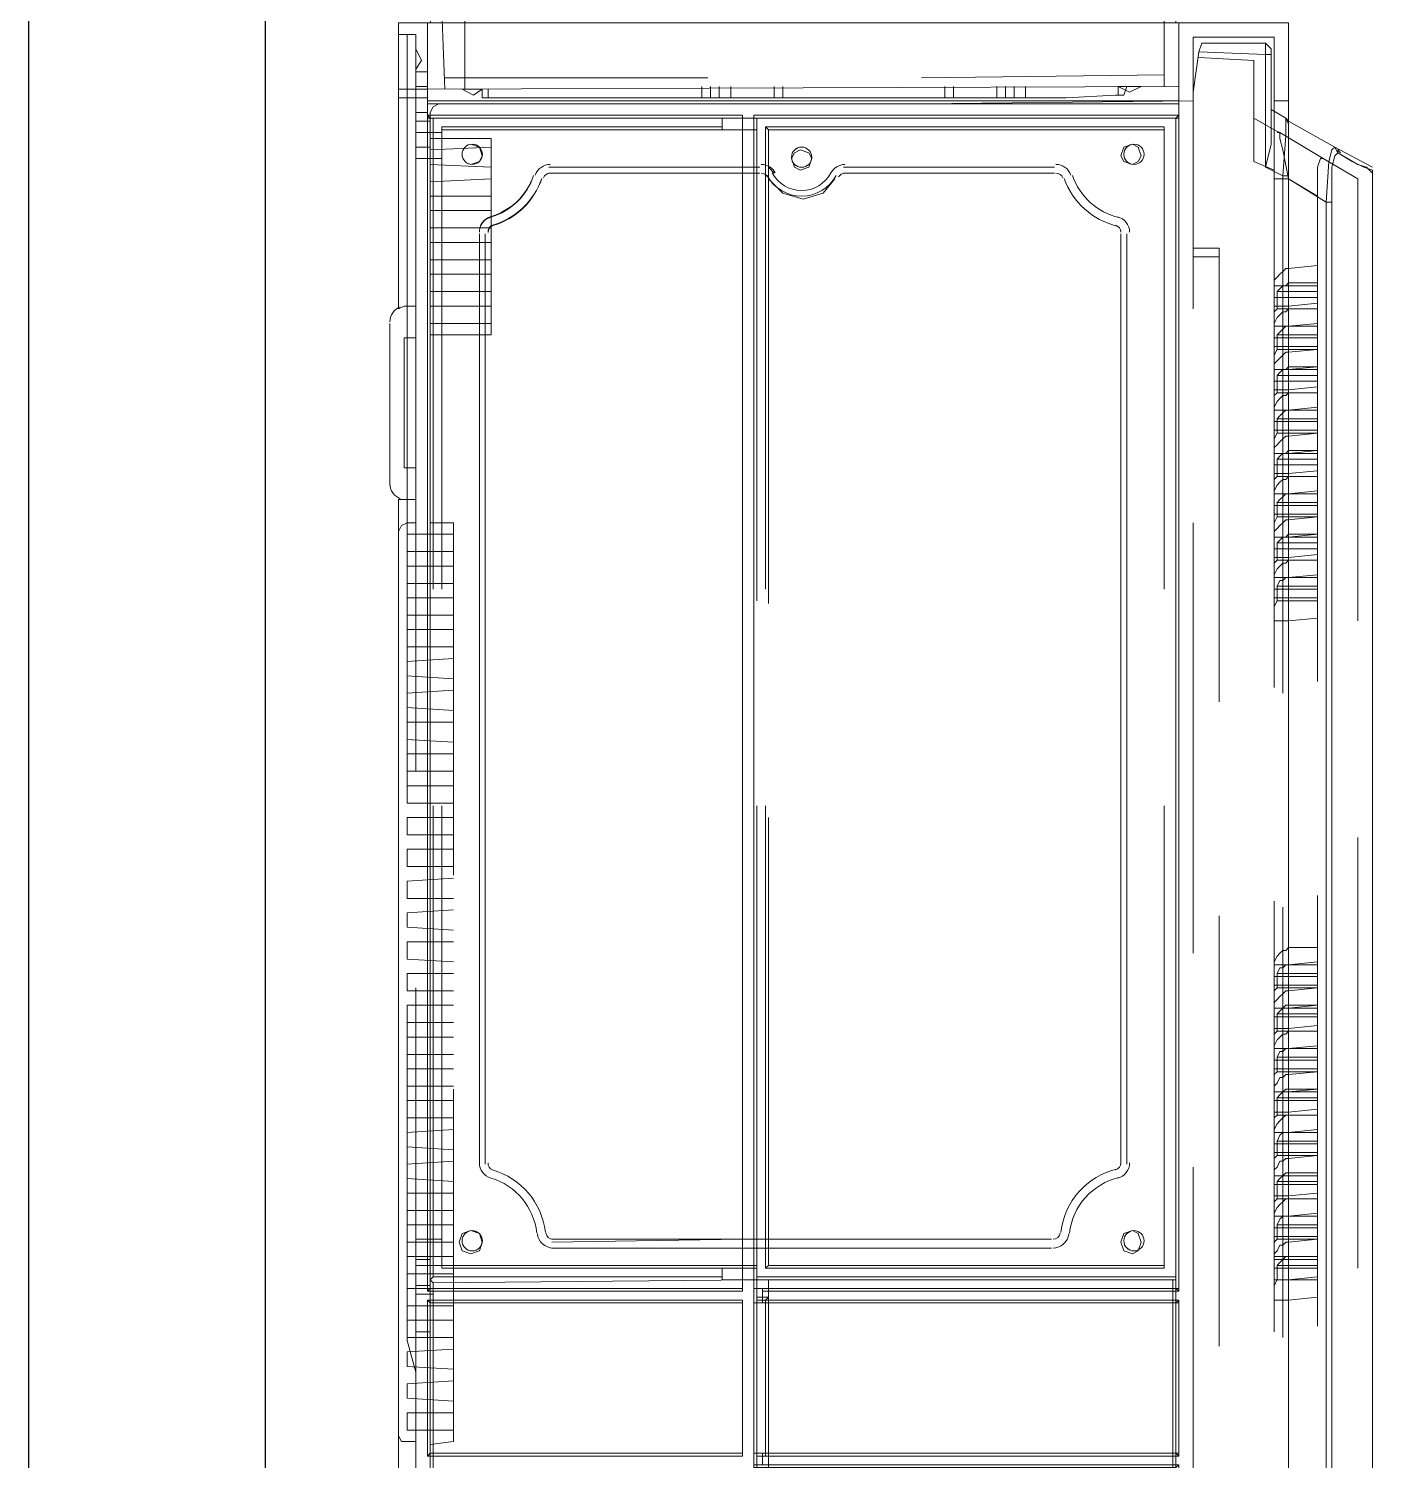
# Model space of a CAD drawing. Header units: millimetres. Extents: x -305 to 1353, y -289 to 1176.
# Drawn here: x -305.28 to -279.17, y 340.92 to 368.74 of the extents above; entities that cross this region are included whole.
import ezdxf

# ---------------------------------------------------------------- set-up
doc = ezdxf.new("R2010")
doc.units = ezdxf.units.MM
doc.header["$MEASUREMENT"] = 0
doc.layers.add('PDF_0', color=7, linetype='Continuous')

msp = doc.modelspace()

# ---------------------------------------------------------------- linework, layer by layer
at = {"layer": 'PDF_0', "lineweight": 25}
for points in [[(-305.279, 479.317), (-305.279, 335.049)], [(-300.674, 338.138), (-300.674, 390.589), (-300.674, 443.433), (-300.674, 479.429)]]:
    msp.add_lwpolyline(points, dxfattribs=at)
at = {"layer": 'PDF_0', "lineweight": 18}
for points in [[(-283.266, 368.856), (-282.929, 368.856), (-297.53, 368.856), (-297.473, 368.856), (-297.417, 369.081), (-297.249, 369.081), (-297.193, 367.564)], [(-296.8, 367.564), (-296.8, 369.081), (-283.322, 369.081), (-282.985, 369.081), (-282.985, 368.856)], [(-298.091, 321.515), (-298.091, 316.068), (-298.091, 316.012), (-297.53, 316.012), (-297.53, 316.068), (-297.53, 317.528), (-282.929, 317.528), (-282.929, 316.068), (-282.929, 316.012), (-280.795, 316.012), (-280.795, 316.068), (-280.795, 368.8), (-280.795, 368.856), (-282.929, 368.856), (-282.929, 368.8), (-282.929, 367.283), (-297.53, 367.283), (-297.53, 368.744), (-297.53, 368.856), (-298.091, 368.856), (-298.091, 368.744), (-298.091, 363.296)], [(-297.53, 367.564), (-282.929, 367.62)], [(-297.193, 367.789), (-296.8, 367.789)], [(-282.929, 367.34), (-297.53, 367.34)], [(-297.53, 367.059), (-297.473, 367.003), (-291.408, 367.003), (-291.408, 367.059)], [(-291.184, 367.059), (-291.184, 367.003), (-282.985, 367.003), (-282.929, 367.059)], [(-297.473, 367.003), (-297.473, 344.259), (-297.53, 344.203)], [(-297.473, 366.441), (-297.473, 366.947), (-297.473, 366.441)], [(-291.408, 344.259), (-291.408, 345.045), (-291.408, 345.214), (-291.408, 365.936), (-291.408, 366.048), (-291.408, 367.003)], [(-291.184, 367.003), (-291.184, 366.048), (-291.184, 365.936), (-291.184, 345.214), (-291.184, 345.045), (-291.184, 344.259), (-291.184, 343.978), (-291.184, 341.058), (-291.184, 340.833)], [(-282.985, 344.259), (-282.985, 367.003)], [(-280.795, 365.823), (-280.065, 365.374), (-280.009, 366.16), (-279.952, 366.385), (-279.896, 366.441), (-280.795, 366.947)], [(-279.84, 366.329), (-279.896, 366.273), (-279.952, 366.048), (-279.952, 365.374), (-279.952, 317.36), (-279.896, 316.742), (-279.896, 316.517), (-279.84, 316.461), (-279.166, 316.517), (-279.166, 317.753), (-279.166, 318.708), (-279.166, 318.876), (-279.166, 319.157), (-279.166, 319.269), (-279.166, 319.157), (-279.166, 318.876), (-279.166, 319.101), (-279.166, 319.157)], [(-279.166, 366.048), (-279.896, 366.441), (-279.84, 366.329), (-279.559, 366.16), (-279.335, 366.048), (-279.166, 365.992), (-279.166, 365.936)], [(-279.784, 366.329), (-279.84, 366.385)], [(-291.408, 365.936), (-295.171, 365.936), (-291.408, 365.936)], [(-279.166, 322.077), (-279.166, 365.936), (-279.222, 365.992)], [(-279.952, 365.374), (-280.065, 365.374), (-280.065, 317.36), (-279.952, 317.36)], [(-280.795, 363.352), (-280.233, 363.409), (-280.233, 362.959), (-280.795, 362.959)], [(-280.233, 363.296), (-280.795, 363.296)], [(-298.26, 359.871), (-298.26, 363.016)], [(-297.923, 362.735), (-297.923, 360.208)], [(-280.795, 362.566), (-280.233, 362.566), (-280.233, 362.173), (-280.795, 362.117)], [(-280.233, 362.51), (-280.795, 362.51)], [(-280.795, 361.724), (-280.233, 361.78), (-280.233, 361.331), (-280.795, 361.331)], [(-280.233, 361.668), (-280.795, 361.668)], [(-280.795, 360.938), (-280.233, 360.938), (-280.233, 360.545), (-280.795, 360.488)], [(-280.233, 360.882), (-280.795, 360.882)], [(-280.795, 360.095), (-280.233, 360.152), (-280.233, 359.702), (-280.795, 359.702)], [(-280.233, 360.039), (-280.795, 360.039)], [(-298.091, 359.59), (-298.091, 325.222)], [(-280.795, 359.309), (-280.233, 359.309), (-280.233, 358.916), (-280.795, 358.86)], [(-280.233, 359.253), (-280.795, 359.253)], [(-280.795, 358.467), (-280.233, 358.523), (-280.233, 358.074), (-280.795, 358.074)], [(-280.233, 358.411), (-280.795, 358.411)], [(-280.795, 357.681), (-280.233, 357.681), (-280.233, 357.288), (-280.795, 357.231)], [(-280.233, 357.624), (-280.795, 357.624)], [(-280.795, 350.156), (-280.233, 350.156), (-280.233, 349.762), (-280.795, 349.706)], [(-280.233, 350.099), (-280.795, 350.099)], [(-280.795, 349.313), (-280.233, 349.369), (-280.233, 348.976), (-280.795, 348.92)], [(-280.233, 349.257), (-280.795, 349.257)], [(-280.795, 348.527), (-280.233, 348.527), (-280.233, 348.134), (-280.795, 348.078)], [(-280.233, 348.471), (-280.795, 348.471)], [(-280.795, 347.685), (-280.233, 347.741), (-280.233, 347.348), (-280.795, 347.292)], [(-280.233, 347.628), (-280.795, 347.628)], [(-280.795, 346.898), (-280.233, 346.898), (-280.233, 346.505), (-280.795, 346.505)], [(-280.233, 346.842), (-280.795, 346.842)], [(-280.795, 346.056), (-280.233, 346.112), (-280.233, 345.719), (-280.795, 345.663)], [(-280.233, 346), (-280.795, 346)], [(-295.115, 345.214), (-291.408, 345.214), (-295.115, 345.158)], [(-280.795, 345.27), (-280.233, 345.27), (-280.233, 344.877), (-280.795, 344.877)], [(-280.233, 345.214), (-280.795, 345.214)], [(-297.473, 344.315), (-297.473, 344.821), (-297.473, 344.315)], [(-291.408, 344.203), (-291.408, 344.259), (-297.473, 344.259)], [(-291.015, 344.203), (-291.015, 344.259), (-291.184, 344.259), (-282.985, 344.259), (-282.929, 344.203)], [(-291.015, 344.259), (-291.015, 343.978)], [(-280.233, 344.428), (-280.795, 344.428), (-280.233, 344.484), (-280.233, 344.091), (-280.795, 344.034)], [(-297.53, 344.034), (-297.473, 343.978), (-291.408, 343.978), (-291.408, 344.034)], [(-297.473, 343.978), (-297.473, 341.058)], [(-291.408, 341.058), (-291.408, 343.978)], [(-291.015, 344.034), (-291.015, 343.978), (-291.184, 343.978), (-282.985, 343.978), (-282.929, 344.034)], [(-282.985, 341.058), (-282.985, 343.978)], [(-297.473, 343.417), (-297.473, 343.922), (-297.473, 343.417)], [(-291.408, 341.002), (-291.408, 341.058), (-297.473, 341.058), (-297.53, 341.002)], [(-291.015, 341.002), (-291.015, 341.058), (-291.015, 340.833), (-291.184, 340.833), (-291.184, 340.777), (-282.985, 340.777), (-282.929, 340.833)], [(-291.015, 341.058), (-291.184, 341.058), (-282.985, 341.058), (-282.929, 341.002)]]:
    msp.add_lwpolyline(points, dxfattribs=at)
at = {"layer": 'PDF_0', "lineweight": 0}
for points in [[(-283.21, 369.081), (-283.21, 367.62)], [(-298.091, 368.631), (-297.754, 368.631), (-297.754, 367.901), (-297.53, 367.901)], [(-297.923, 368.631), (-297.923, 362.735)], [(-282.648, 363.296), (-282.648, 368.575), (-281.076, 368.575), (-281.076, 366.722), (-281.076, 365.992), (-281.076, 355.94)], [(-281.132, 368.238), (-281.132, 368.35), (-281.244, 368.463), (-281.244, 368.35), (-281.244, 368.238), (-281.132, 368.238), (-281.132, 368.35), (-281.244, 368.463), (-282.479, 368.463), (-282.536, 368.294), (-281.244, 368.238), (-281.132, 368.238), (-281.132, 366.497), (-281.244, 366.048), (-281.132, 366.497)], [(-281.188, 368.407), (-281.244, 368.463), (-281.244, 368.35), (-281.244, 368.238), (-281.244, 366.048), (-280.907, 365.88), (-280.907, 355.827)], [(-297.754, 368.35), (-297.754, 368.35)], [(-282.536, 368.294), (-282.648, 367.508), (-282.648, 367.34), (-287.927, 367.283)], [(-281.076, 365.992), (-281.469, 366.16), (-281.469, 368.126), (-282.536, 368.182)], [(-297.754, 367.901), (-297.754, 367.396), (-298.091, 367.396)], [(-297.754, 367.957), (-297.754, 367.957)], [(-297.53, 367.62), (-297.754, 367.62)], [(-296.856, 367.564), (-296.631, 367.452), (-296.463, 367.564), (-296.463, 367.396), (-296.294, 367.396), (-295.396, 367.396), (-295.115, 367.396), (-285.4, 367.396), (-285.119, 367.396), (-284.164, 367.452), (-283.996, 367.452), (-283.94, 367.62)], [(-296.8, 367.789), (-292.082, 367.789)], [(-292.195, 367.62), (-292.195, 367.396)], [(-292.026, 367.62), (-292.026, 367.396)], [(-291.858, 367.62), (-291.858, 367.396)], [(-291.633, 367.62), (-291.633, 367.396)], [(-290.791, 367.62), (-290.791, 367.396)], [(-290.622, 367.62), (-290.622, 367.396)], [(-287.927, 367.789), (-283.21, 367.845)], [(-287.477, 367.396), (-287.477, 367.62)], [(-287.309, 367.396), (-287.309, 367.62)], [(-286.467, 367.396), (-286.467, 367.62)], [(-286.298, 367.396), (-286.298, 367.62)], [(-286.13, 367.396), (-286.13, 367.62)], [(-285.905, 367.396), (-285.905, 367.62)], [(-284.108, 367.452), (-284.108, 367.62), (-283.659, 367.62), (-283.883, 367.508), (-284.108, 367.62), (-283.883, 367.508), (-283.659, 367.62)], [(-284.108, 367.62), (-284.108, 367.62)], [(-284.108, 367.62), (-284.108, 367.62)], [(-284.108, 367.62), (-284.108, 367.62)], [(-283.659, 367.62), (-283.659, 367.62)], [(-283.659, 367.62), (-283.659, 367.62)], [(-297.53, 367.564), (-298.091, 367.564)], [(-297.53, 367.396), (-297.754, 367.396), (-297.754, 366.947), (-297.473, 366.947)], [(-296.856, 367.564), (-296.856, 367.564)], [(-296.856, 367.564), (-296.856, 367.564)], [(-296.856, 367.564), (-296.856, 367.564)], [(-296.463, 367.564), (-296.463, 367.564)], [(-296.463, 367.564), (-296.463, 367.564)], [(-296.35, 367.396), (-296.35, 367.564)], [(-280.795, 367.34), (-281.076, 367.34)], [(-297.53, 367.115), (-297.754, 367.115)], [(-297.53, 367.283), (-297.53, 367.283)], [(-297.53, 367.283), (-297.53, 367.059), (-292.307, 367.059)], [(-297.53, 367.059), (-297.53, 367.059)], [(-292.082, 367.283), (-297.305, 367.283), (-297.417, 367.227), (-297.473, 367.115), (-297.473, 357.512)], [(-288.151, 367.059), (-282.929, 367.059), (-282.929, 367.283)], [(-282.929, 367.059), (-282.929, 367.059)], [(-280.795, 366.947), (-280.851, 367.003), (-280.851, 366.89), (-280.851, 366.666), (-280.907, 365.88), (-280.795, 365.88), (-280.907, 365.88), (-280.851, 366.666), (-280.851, 366.89), (-280.851, 367.003), (-280.795, 366.89), (-280.851, 367.003), (-281.132, 367.171)], [(-297.754, 366.947), (-297.754, 366.441)], [(-297.473, 357.849), (-297.473, 367.003), (-297.53, 367.003)], [(-297.417, 357.849), (-297.417, 367.003), (-297.473, 367.003)], [(-297.417, 367.003), (-291.802, 367.003)], [(-297.249, 366.834), (-291.802, 366.834)], [(-297.249, 366.778), (-291.128, 366.778), (-291.128, 366.048), (-291.128, 365.936), (-291.128, 357.624)], [(-291.128, 367.003), (-291.128, 367.003)], [(-282.929, 367.003), (-282.985, 367.003), (-282.985, 357.849), (-282.985, 367.003), (-291.128, 367.003), (-291.128, 357.849)], [(-291.128, 366.778), (-291.128, 366.778)], [(-290.903, 357.568), (-290.903, 365.823), (-290.622, 365.543), (-290.229, 365.43), (-289.836, 365.543), (-289.611, 365.823), (-289.836, 365.543), (-290.229, 365.43), (-290.622, 365.543), (-290.903, 365.823), (-290.903, 366.048), (-290.791, 365.936), (-290.903, 366.048), (-290.903, 366.778), (-283.21, 366.778), (-283.21, 366.834), (-290.959, 366.834), (-290.903, 366.778)], [(-290.959, 366.834), (-290.959, 357.849)], [(-283.21, 366.834), (-283.21, 357.849), (-283.21, 366.778)], [(-282.985, 367.003), (-282.985, 367.003)], [(-281.019, 366.722), (-280.963, 366.722), (-281.076, 366.778), (-281.469, 367.003)], [(-281.076, 366.778), (-280.963, 366.722), (-280.963, 366.61), (-280.907, 366.385), (-280.795, 365.823), (-280.233, 365.486), (-280.233, 366.048), (-280.177, 366.217), (-280.121, 366.217), (-280.963, 366.722), (-280.963, 366.61), (-280.907, 366.385), (-280.795, 365.823)], [(-297.754, 366.217), (-297.249, 366.217), (-297.249, 366.722), (-297.754, 366.722)], [(-297.473, 366.61), (-296.294, 366.61), (-296.294, 366.273), (-296.294, 363.184), (-296.294, 362.791), (-297.473, 362.791)], [(-297.249, 366.217), (-297.249, 366.722)], [(-296.687, 366.104), (-296.519, 366.16), (-296.463, 366.273), (-296.519, 366.441), (-296.687, 366.497)], [(-296.687, 366.497), (-296.687, 366.497)], [(-283.827, 366.104), (-283.715, 366.16), (-283.659, 366.273), (-283.715, 366.441), (-283.827, 366.497)], [(-283.827, 366.497), (-283.827, 366.497)], [(-283.827, 366.497), (-283.827, 366.497)], [(-297.473, 366.441), (-297.754, 366.441), (-297.754, 363.352), (-297.754, 362.735)], [(-296.294, 366.441), (-297.473, 366.385)], [(-290.285, 365.992), (-290.117, 366.048), (-290.061, 366.217), (-290.117, 366.329), (-290.285, 366.385)], [(-290.285, 366.385), (-290.285, 366.385)], [(-290.285, 366.385), (-290.285, 366.385)], [(-280.233, 356.052), (-280.233, 365.486), (-280.233, 366.048), (-280.177, 366.217), (-280.121, 366.217), (-279.447, 365.823), (-279.447, 357.231)], [(-279.222, 365.992), (-279.279, 366.048), (-279.447, 366.104), (-279.84, 366.329), (-279.84, 366.385)], [(-297.473, 366.104), (-296.294, 366.048)], [(-296.687, 366.104), (-296.687, 366.104)], [(-291.128, 366.048), (-291.128, 366.048)], [(-291.128, 365.936), (-291.128, 365.936)], [(-290.285, 365.992), (-290.285, 365.992)], [(-290.285, 365.992), (-290.285, 365.992)], [(-283.827, 366.104), (-283.827, 366.104)], [(-283.827, 366.104), (-283.827, 366.104)], [(-279.166, 365.936), (-279.166, 365.936)], [(-296.294, 365.823), (-297.473, 365.767)], [(-290.903, 365.823), (-290.903, 365.823)], [(-280.795, 364.083), (-280.795, 365.823), (-281.019, 365.823), (-281.076, 365.823), (-281.019, 365.823), (-280.795, 365.823), (-281.019, 365.823), (-281.076, 365.823)], [(-297.473, 365.486), (-296.294, 365.486)], [(-296.294, 365.206), (-297.473, 365.206)], [(-297.473, 364.869), (-296.294, 364.869)], [(-296.294, 364.588), (-297.473, 364.588)], [(-297.473, 364.251), (-296.294, 364.251)], [(-282.648, 364.476), (-282.143, 364.476), (-282.143, 355.659)], [(-282.648, 364.307), (-282.143, 364.307)], [(-296.294, 363.97), (-297.473, 363.97)], [(-280.233, 363.409), (-280.233, 363.521), (-280.233, 363.746), (-280.233, 364.139), (-280.795, 364.083), (-280.851, 364.083), (-280.907, 364.026), (-280.963, 363.97), (-281.019, 363.914), (-281.076, 363.858), (-281.076, 363.746), (-281.076, 363.521), (-281.076, 363.465), (-281.076, 363.352), (-280.795, 363.352)], [(-280.795, 362.566), (-281.076, 362.566), (-281.076, 362.622), (-281.076, 362.735), (-280.233, 362.735), (-280.233, 362.959), (-281.076, 362.959), (-281.076, 363.016), (-281.019, 363.128), (-280.963, 363.184), (-280.907, 363.24), (-280.851, 363.24), (-280.795, 363.296), (-280.795, 363.802), (-280.233, 363.802)], [(-280.233, 363.746), (-281.076, 363.746)], [(-281.019, 363.296), (-281.019, 363.633), (-280.963, 363.689), (-280.907, 363.746), (-280.851, 363.746), (-280.795, 363.802)], [(-297.473, 363.633), (-296.294, 363.633)], [(-280.233, 363.521), (-281.076, 363.521)], [(-280.233, 363.633), (-281.019, 363.633)], [(-297.754, 363.352), (-297.979, 363.352), (-298.091, 363.296)], [(-296.294, 363.352), (-297.473, 363.352)], [(-280.233, 363.296), (-280.795, 363.296), (-281.019, 363.296), (-281.076, 363.24), (-281.076, 363.128), (-281.076, 363.072), (-281.076, 362.959), (-280.795, 362.959), (-280.233, 363.016)], [(-297.473, 363.016), (-296.294, 363.016)], [(-281.076, 362.959), (-281.076, 362.735)], [(-280.233, 362.959), (-280.233, 362.959)], [(-280.233, 362.791), (-281.019, 362.791)], [(-280.233, 362.735), (-280.233, 362.566)], [(-280.795, 362.51), (-281.019, 362.51)], [(-280.233, 362.51), (-280.795, 362.454)], [(-280.795, 362.117), (-281.076, 362.117)], [(-281.019, 361.668), (-280.795, 361.668), (-280.795, 362.173), (-280.851, 362.117), (-280.907, 362.117), (-280.963, 362.061), (-281.019, 362.005), (-280.233, 362.005)], [(-280.795, 362.173), (-280.233, 362.173), (-280.233, 362.117)], [(-281.019, 362.005), (-281.019, 361.668), (-281.076, 361.612), (-281.076, 361.499), (-281.076, 361.443), (-281.076, 361.331)], [(-281.076, 361.892), (-281.076, 361.836), (-281.076, 361.724), (-280.795, 361.724)], [(-280.233, 361.892), (-280.233, 361.78)], [(-280.233, 361.387), (-280.795, 361.331), (-281.076, 361.331), (-281.076, 361.387), (-281.019, 361.499), (-280.963, 361.555), (-280.907, 361.612), (-280.851, 361.612), (-280.795, 361.668), (-280.233, 361.668)], [(-280.795, 360.825), (-280.795, 361.331), (-280.851, 361.331), (-280.907, 361.275), (-280.963, 361.219), (-281.019, 361.162), (-281.019, 360.882), (-281.076, 360.769), (-281.076, 360.713), (-281.076, 360.601), (-281.076, 360.488), (-280.233, 360.488), (-280.233, 360.545), (-280.795, 360.545)], [(-280.233, 361.106), (-280.233, 361.331), (-281.076, 361.331), (-281.076, 361.106)], [(-280.233, 361.331), (-280.233, 361.331)], [(-280.795, 360.938), (-281.076, 360.938), (-281.076, 360.994), (-281.076, 361.106), (-280.233, 361.106), (-280.233, 360.938)], [(-280.233, 361.162), (-281.019, 361.162)], [(-280.233, 360.882), (-280.795, 360.825), (-280.851, 360.825), (-280.907, 360.769), (-280.963, 360.713), (-281.019, 360.657), (-281.076, 360.601), (-281.076, 360.488), (-281.076, 360.264), (-281.076, 360.208), (-281.076, 360.095), (-280.795, 360.095)], [(-280.795, 360.882), (-281.019, 360.882)], [(-281.019, 360.039), (-280.795, 360.039), (-280.795, 360.545), (-280.851, 360.488), (-280.907, 360.488), (-280.963, 360.432), (-281.019, 360.376), (-281.019, 360.039), (-281.076, 359.983), (-281.076, 359.871), (-281.076, 359.815), (-281.076, 359.702)], [(-280.233, 360.488), (-280.233, 360.264), (-281.076, 360.264)], [(-280.795, 360.488), (-281.076, 360.488)], [(-280.233, 360.376), (-281.019, 360.376)], [(-297.923, 360.208), (-297.923, 353.806)], [(-297.754, 360.208), (-297.754, 359.59)], [(-280.233, 360.264), (-280.233, 360.152)], [(-280.233, 359.758), (-280.795, 359.702), (-281.076, 359.702), (-281.076, 359.758), (-281.019, 359.871), (-280.963, 359.927), (-280.907, 359.983), (-280.851, 359.983), (-280.795, 360.039), (-280.233, 360.039)], [(-298.091, 359.59), (-297.979, 359.59), (-297.754, 359.59), (-297.754, 354.311)], [(-281.019, 359.253), (-281.019, 359.534), (-280.963, 359.59), (-280.907, 359.646), (-280.851, 359.702), (-280.795, 359.702), (-280.795, 359.197), (-280.233, 359.253), (-280.795, 359.197), (-280.851, 359.197), (-280.907, 359.141), (-280.963, 359.085), (-281.019, 359.028), (-281.076, 358.972), (-281.076, 358.86), (-281.076, 358.972), (-281.076, 359.085), (-281.076, 359.141), (-281.019, 359.253), (-280.795, 359.253)], [(-280.233, 359.534), (-281.019, 359.534)], [(-280.233, 359.702), (-280.233, 359.702)], [(-281.076, 359.478), (-281.076, 359.365), (-281.076, 359.309), (-280.795, 359.309)], [(-280.233, 359.478), (-280.233, 359.309)], [(-297.754, 359.141), (-297.923, 359.141), (-298.035, 359.085), (-298.091, 358.972)], [(-297.473, 359.141), (-297.024, 359.141), (-297.024, 358.748), (-297.024, 352.29)], [(-282.648, 359.141), (-282.648, 350.773)], [(-297.024, 358.916), (-297.923, 358.916), (-297.923, 358.579), (-297.024, 358.579)], [(-280.795, 358.467), (-281.076, 358.467), (-281.076, 358.579), (-281.076, 358.635), (-281.076, 358.86), (-280.233, 358.86), (-280.233, 358.916), (-280.795, 358.916), (-280.851, 358.86), (-280.907, 358.86), (-280.963, 358.804), (-281.019, 358.748), (-280.233, 358.748)], [(-280.795, 358.916), (-280.795, 358.411), (-280.851, 358.355), (-280.907, 358.355), (-280.963, 358.298), (-281.019, 358.242), (-281.076, 358.13), (-281.076, 358.074), (-280.795, 358.074), (-280.233, 358.13)], [(-280.233, 358.86), (-280.233, 358.635), (-281.076, 358.635)], [(-280.795, 358.86), (-281.076, 358.86)], [(-281.019, 358.411), (-281.019, 358.748)], [(-280.795, 358.411), (-281.019, 358.411), (-281.076, 358.355), (-281.076, 358.242), (-281.076, 358.186), (-281.076, 358.074)], [(-280.233, 358.523), (-280.233, 358.635)], [(-297.024, 358.298), (-297.923, 358.298), (-297.923, 357.961), (-297.024, 357.961)], [(-280.795, 350.886), (-280.795, 358.074), (-280.851, 358.074), (-280.907, 358.018), (-280.963, 358.018), (-281.019, 357.905), (-281.019, 357.624), (-281.076, 357.512), (-281.076, 357.456), (-281.076, 357.344), (-281.076, 357.231), (-280.795, 357.231)], [(-281.076, 357.849), (-281.076, 358.074), (-280.233, 358.074), (-280.233, 357.849), (-280.233, 357.681)], [(-280.795, 357.681), (-281.076, 357.681), (-281.076, 357.737), (-281.076, 357.849), (-280.233, 357.849)], [(-280.233, 357.905), (-281.019, 357.905)], [(-280.233, 358.074), (-280.233, 358.074)], [(-297.024, 357.681), (-297.923, 357.681), (-297.923, 357.344), (-297.024, 357.344)], [(-280.795, 357.624), (-281.019, 357.624)], [(-297.024, 357.063), (-297.923, 357.063), (-297.923, 356.726), (-297.024, 356.726)], [(-297.024, 356.501), (-297.923, 356.445), (-297.923, 356.164), (-297.024, 356.108)], [(-297.024, 355.884), (-297.923, 355.827), (-297.923, 355.547), (-297.024, 355.49)], [(-297.024, 355.266), (-297.923, 355.266), (-297.923, 354.929), (-297.024, 354.873)], [(-297.024, 354.648), (-297.923, 354.648), (-297.923, 354.311), (-297.024, 354.311)], [(-297.024, 354.03), (-297.923, 354.03), (-297.923, 353.693), (-297.024, 353.693)], [(-297.024, 353.413), (-297.923, 353.413), (-297.923, 353.076), (-297.024, 353.076)], [(-297.473, 353.637), (-297.473, 344.428), (-297.417, 344.371), (-291.128, 344.428), (-291.128, 340.665)], [(-297.417, 353.637), (-297.417, 344.484), (-297.473, 344.428), (-297.473, 340.609), (-297.417, 340.665)], [(-291.128, 353.469), (-291.128, 345.214), (-291.128, 345.045), (-291.128, 344.708), (-291.128, 344.652), (-291.802, 344.652), (-297.249, 344.652), (-297.249, 353.637), (-297.249, 344.708), (-291.128, 344.708)], [(-283.041, 344.428), (-282.985, 344.428), (-282.985, 353.637), (-282.985, 344.484), (-282.985, 344.428), (-282.985, 340.609), (-283.041, 340.665), (-290.903, 340.665), (-290.903, 340.609), (-291.128, 340.609), (-291.128, 341.002), (-290.959, 341.002), (-290.903, 341.002), (-291.128, 341.002), (-291.128, 344.034)], [(-291.128, 344.484), (-291.128, 353.637)], [(-290.959, 353.637), (-290.959, 344.652)], [(-290.903, 344.708), (-290.959, 344.652), (-283.21, 344.652), (-283.21, 344.708), (-290.903, 344.708), (-290.903, 345.045), (-290.903, 345.214), (-290.903, 353.413)], [(-283.21, 344.708), (-283.21, 353.637), (-283.21, 344.652)], [(-297.473, 353.3), (-297.473, 344.989)], [(-279.447, 344.652), (-279.447, 353.02)], [(-297.024, 352.795), (-297.923, 352.795), (-297.923, 352.458), (-297.024, 352.458)], [(-297.024, 352.233), (-297.923, 352.177), (-297.923, 351.84), (-297.024, 351.84)], [(-281.076, 351.784), (-281.076, 343.417)], [(-280.233, 343.529), (-280.233, 351.896)], [(-297.024, 351.616), (-297.923, 351.559), (-297.923, 351.279), (-297.024, 351.223)], [(-282.143, 351.503), (-282.143, 343.136)], [(-280.907, 351.672), (-280.907, 343.304)], [(-297.024, 350.998), (-297.923, 350.998), (-297.923, 350.661), (-297.024, 350.605)], [(-297.024, 350.38), (-297.923, 350.38), (-297.923, 350.043), (-297.024, 350.043)], [(-281.076, 350.549), (-281.076, 350.324), (-280.233, 350.324), (-280.233, 350.549)], [(-281.019, 350.38), (-280.963, 350.493), (-280.907, 350.493), (-280.851, 350.549), (-280.795, 350.549), (-280.233, 350.605)], [(-280.233, 350.38), (-281.019, 350.38), (-281.019, 350.099), (-280.795, 350.099)], [(-280.795, 350.549), (-280.795, 350.043)], [(-297.754, 350.099), (-297.754, 344.821), (-297.473, 344.821)], [(-281.076, 350.324), (-281.076, 350.212), (-281.076, 350.156), (-280.795, 350.156)], [(-280.233, 350.099), (-280.795, 350.043), (-280.851, 350.043), (-280.907, 349.987), (-280.963, 349.931), (-281.019, 349.875), (-281.076, 349.819), (-281.076, 349.706), (-281.076, 349.819), (-281.076, 349.931), (-281.076, 350.043), (-281.019, 350.099)], [(-280.233, 350.324), (-280.233, 350.156)], [(-297.024, 349.762), (-297.923, 349.762), (-297.923, 349.426), (-297.024, 349.426)], [(-297.923, 349.65), (-297.923, 343.248), (-297.754, 342.631)], [(-280.795, 348.527), (-281.076, 348.527), (-281.076, 348.583), (-281.076, 348.695), (-281.076, 348.92), (-281.076, 349.032), (-281.076, 349.089), (-281.076, 349.201), (-281.019, 349.257), (-281.019, 349.594), (-280.963, 349.65), (-280.907, 349.706), (-280.851, 349.762), (-280.795, 349.762), (-280.795, 349.257), (-281.019, 349.257)], [(-280.795, 349.762), (-280.233, 349.762), (-280.233, 349.706), (-281.076, 349.706), (-281.076, 349.538), (-281.076, 349.426), (-281.076, 349.313), (-280.795, 349.313)], [(-280.233, 349.706), (-280.233, 349.538), (-281.076, 349.538)], [(-280.795, 349.706), (-281.076, 349.706)], [(-280.233, 349.594), (-281.019, 349.594)], [(-280.233, 349.538), (-280.233, 349.369)], [(-280.233, 349.257), (-280.795, 349.257), (-280.851, 349.201), (-280.907, 349.201), (-280.963, 349.145), (-281.019, 349.089), (-281.076, 348.976), (-281.076, 348.92)], [(-297.024, 349.145), (-297.923, 349.145), (-297.923, 348.808), (-297.024, 348.808)], [(-280.795, 348.415), (-280.795, 348.92), (-281.076, 348.92), (-280.233, 348.92), (-280.233, 348.976), (-280.795, 348.92), (-280.851, 348.92), (-280.907, 348.864), (-280.963, 348.864), (-281.019, 348.752)], [(-280.233, 348.92), (-280.233, 348.695), (-281.076, 348.695)], [(-280.233, 348.752), (-281.019, 348.752), (-281.019, 348.471)], [(-280.233, 348.695), (-280.233, 348.527)], [(-297.024, 348.527), (-297.923, 348.527), (-297.923, 348.19), (-297.024, 348.19)], [(-280.795, 348.078), (-281.076, 348.078), (-281.076, 348.19), (-281.076, 348.302), (-281.076, 348.415), (-281.019, 348.471), (-280.795, 348.471)], [(-280.233, 348.471), (-280.795, 348.415), (-280.851, 348.415), (-280.907, 348.359), (-280.963, 348.359), (-281.019, 348.246), (-281.076, 348.19), (-281.076, 348.078), (-280.233, 348.078)], [(-297.024, 348.134), (-297.024, 341.676), (-297.024, 341.283), (-297.473, 341.227)], [(-280.233, 347.741), (-280.233, 347.909), (-280.233, 348.078), (-280.233, 348.134), (-280.795, 348.134), (-280.795, 347.628), (-281.019, 347.628), (-281.076, 347.572), (-281.076, 347.46), (-281.076, 347.404), (-281.076, 347.292), (-280.233, 347.292)], [(-281.019, 347.628), (-281.019, 347.965), (-280.963, 348.022), (-280.907, 348.078), (-280.851, 348.134), (-280.795, 348.134)], [(-297.024, 347.909), (-297.923, 347.909), (-297.923, 347.572), (-297.024, 347.572)], [(-281.076, 348.078), (-281.076, 347.909)], [(-280.795, 347.685), (-281.076, 347.685), (-281.076, 347.797), (-281.076, 347.909), (-280.233, 347.909)], [(-280.233, 347.965), (-281.019, 347.965)], [(-281.019, 346.842), (-281.019, 347.123), (-280.963, 347.235), (-280.907, 347.292), (-280.851, 347.292), (-280.795, 347.292), (-281.076, 347.292), (-281.076, 347.348), (-281.019, 347.46), (-280.963, 347.516), (-280.907, 347.572), (-280.851, 347.628), (-280.795, 347.628), (-280.233, 347.628)], [(-297.024, 347.348), (-297.923, 347.292), (-297.923, 347.011), (-297.024, 346.955)], [(-281.076, 347.292), (-281.076, 347.067)], [(-280.233, 346.898), (-280.233, 347.067), (-280.233, 347.292), (-280.233, 347.348), (-280.795, 347.292), (-280.795, 346.786)], [(-280.795, 346.898), (-281.076, 346.898), (-281.076, 346.955), (-281.076, 347.067), (-280.233, 347.067)], [(-280.233, 347.123), (-281.019, 347.123)], [(-297.024, 346.73), (-297.923, 346.674), (-297.923, 346.393), (-297.024, 346.337)], [(-280.795, 346.842), (-281.019, 346.842), (-281.076, 346.786), (-281.076, 346.674), (-281.076, 346.562), (-281.076, 346.505)], [(-280.233, 346.842), (-280.795, 346.786), (-280.851, 346.786), (-280.907, 346.73), (-280.963, 346.73), (-281.019, 346.618), (-281.076, 346.562), (-281.076, 346.449), (-281.076, 346.281)], [(-282.648, 346.618), (-282.648, 338.25)], [(-281.019, 346), (-280.795, 346), (-280.795, 346.505), (-280.851, 346.505), (-280.907, 346.449), (-280.963, 346.393), (-281.019, 346.337), (-281.019, 346), (-281.076, 345.944), (-281.076, 345.888), (-281.076, 345.775), (-281.076, 345.663)], [(-280.795, 346.449), (-281.076, 346.449), (-280.233, 346.449), (-280.233, 346.281)], [(-280.795, 346.505), (-280.233, 346.505), (-280.233, 346.449)], [(-280.795, 346.056), (-281.076, 346.056), (-281.076, 346.168), (-281.076, 346.281), (-280.233, 346.281), (-280.233, 346.112)], [(-280.233, 346.337), (-281.019, 346.337)], [(-297.024, 346.112), (-297.923, 346.112), (-297.923, 345.775), (-297.024, 345.775)], [(-280.795, 346), (-280.233, 346), (-280.795, 346), (-280.851, 346), (-280.907, 345.944), (-280.963, 345.888), (-281.019, 345.831), (-281.076, 345.719), (-281.076, 345.663), (-281.076, 345.438)], [(-280.795, 345.27), (-281.076, 345.27), (-281.076, 345.326), (-281.076, 345.438), (-280.233, 345.438), (-280.233, 345.663)], [(-281.019, 344.428), (-281.019, 344.708), (-280.963, 344.764), (-280.907, 344.821), (-280.851, 344.877), (-280.795, 344.877), (-281.076, 344.877), (-281.076, 344.933), (-281.076, 345.045), (-281.076, 345.158), (-281.019, 345.214), (-281.019, 345.495), (-280.963, 345.607), (-280.907, 345.663), (-280.851, 345.663), (-280.795, 345.663), (-280.795, 345.158), (-280.851, 345.158), (-280.907, 345.101), (-280.963, 345.101), (-281.019, 344.989), (-281.076, 344.933), (-281.076, 344.821), (-280.233, 344.821), (-280.233, 344.877), (-280.795, 344.877), (-280.795, 337.633)], [(-297.024, 345.495), (-297.923, 345.495), (-297.923, 345.158), (-297.024, 345.158)], [(-296.687, 344.933), (-296.519, 344.989), (-296.463, 345.158), (-296.519, 345.326), (-296.687, 345.382)], [(-296.687, 345.382), (-296.687, 345.382)], [(-296.687, 345.382), (-296.687, 345.382)], [(-283.827, 344.933), (-283.715, 344.989), (-283.659, 345.158), (-283.715, 345.326), (-283.827, 345.382)], [(-283.827, 345.382), (-283.827, 345.382)], [(-283.827, 345.382), (-283.827, 345.382)], [(-280.233, 345.495), (-281.019, 345.495)], [(-280.233, 345.27), (-280.233, 345.438)], [(-297.249, 344.652), (-297.249, 344.708), (-297.249, 345.214), (-297.754, 345.214)], [(-297.249, 345.214), (-297.249, 344.708), (-297.754, 344.708)], [(-291.128, 345.214), (-291.128, 345.214)], [(-291.128, 345.045), (-291.128, 345.045)], [(-290.903, 345.214), (-290.903, 345.214)], [(-290.903, 345.045), (-290.903, 345.045)], [(-280.795, 345.214), (-281.019, 345.214)], [(-297.024, 344.877), (-297.923, 344.877), (-297.923, 344.54), (-297.024, 344.54)], [(-297.754, 344.821), (-297.754, 344.315)], [(-296.687, 344.933), (-296.687, 344.933)], [(-296.687, 344.933), (-296.687, 344.933)], [(-283.827, 344.933), (-283.827, 344.933)], [(-283.827, 344.933), (-283.827, 344.933)], [(-280.233, 344.821), (-280.233, 344.652), (-281.076, 344.652), (-281.076, 344.821)], [(-291.802, 344.652), (-291.802, 344.428), (-291.128, 344.428), (-291.128, 344.484), (-282.985, 344.484)], [(-291.128, 344.652), (-291.128, 344.428), (-290.903, 344.428), (-290.903, 344.091)], [(-281.076, 344.652), (-281.076, 344.54), (-281.076, 344.428), (-280.795, 344.428), (-281.019, 344.428), (-281.076, 344.315), (-281.076, 344.259), (-281.076, 344.147), (-281.076, 344.034), (-280.795, 344.034)], [(-280.233, 344.708), (-281.019, 344.708)], [(-280.233, 344.484), (-280.233, 344.652)], [(-297.024, 344.259), (-297.923, 344.259), (-297.923, 343.922), (-297.024, 343.922)], [(-297.473, 344.315), (-297.754, 344.315), (-297.754, 343.922), (-297.473, 343.922)], [(-297.473, 344.428), (-297.473, 344.428)], [(-297.417, 344.484), (-291.802, 344.484)], [(-297.417, 344.371), (-297.417, 340.665), (-291.128, 340.665), (-291.128, 340.609), (-291.128, 340.553), (-282.985, 340.553), (-282.985, 340.609), (-282.985, 335.442), (-282.985, 340.553)], [(-291.128, 344.428), (-291.128, 344.428)], [(-291.128, 344.091), (-291.128, 344.428)], [(-290.903, 344.428), (-290.903, 344.428)], [(-290.903, 340.665), (-290.903, 344.428), (-283.041, 344.428), (-283.041, 340.665)], [(-297.754, 344.147), (-297.417, 344.147), (-297.417, 343.641), (-297.754, 343.641)], [(-297.473, 343.641), (-297.473, 344.147)], [(-290.959, 344.034), (-290.959, 341.002)], [(-297.754, 343.922), (-297.754, 343.417)], [(-297.024, 343.641), (-297.923, 343.641), (-297.923, 343.304), (-297.024, 343.304)], [(-297.473, 343.417), (-297.754, 343.417), (-297.754, 340.553), (-297.473, 340.553)], [(-297.024, 343.08), (-297.923, 343.024), (-297.923, 342.743), (-297.024, 342.687)], [(-297.024, 342.462), (-297.923, 342.406), (-297.923, 342.125), (-297.024, 342.069)], [(-297.024, 341.844), (-297.923, 341.844), (-297.923, 341.507), (-297.024, 341.507)], [(-298.091, 341.395), (-298.035, 341.283), (-297.923, 341.283), (-297.754, 341.283)], [(-291.128, 341.002), (-291.128, 341.002)], [(-290.903, 341.002), (-290.903, 340.609)]]:
    msp.add_lwpolyline(points, dxfattribs=at)
for points in [[(-297.754, 368.35), (-297.642, 368.126), (-297.754, 367.957)], [(-296.463, 367.564), (-296.856, 367.564), (-296.631, 367.452)], [(-297.249, 366.834), (-297.249, 357.849), (-297.249, 366.778)], [(-291.802, 366.778), (-291.802, 367.003), (-291.128, 367.003), (-291.128, 366.778)], [(-282.929, 367.003), (-282.985, 367.003)], [(-283.659, 366.273), (-283.715, 366.441), (-283.827, 366.497), (-283.996, 366.441), (-284.052, 366.273), (-283.996, 366.16), (-283.827, 366.104), (-283.715, 366.16)], [(-283.659, 366.273), (-283.715, 366.441), (-283.827, 366.497), (-283.996, 366.441), (-284.052, 366.273), (-283.996, 366.16), (-283.827, 366.104), (-283.715, 366.16)], [(-280.963, 366.722), (-280.963, 366.666)], [(-290.061, 366.217), (-290.117, 366.329), (-290.285, 366.385), (-290.398, 366.329), (-290.454, 366.217), (-290.398, 366.048), (-290.285, 365.992), (-290.117, 366.048)], [(-290.061, 366.217), (-290.117, 366.329), (-290.285, 366.385), (-290.398, 366.329), (-290.454, 366.217), (-290.398, 366.048), (-290.285, 365.992), (-290.117, 366.048)], [(-291.184, 366.048), (-291.408, 366.048)], [(-291.184, 365.936), (-291.408, 365.936)], [(-281.019, 362.791), (-281.019, 362.51), (-281.076, 362.398), (-281.076, 362.342), (-281.076, 362.229), (-281.076, 362.117), (-281.076, 362.229), (-281.019, 362.286), (-280.963, 362.342), (-280.907, 362.398), (-280.851, 362.454), (-280.795, 362.454), (-280.795, 362.959), (-280.851, 362.959), (-280.907, 362.903), (-280.963, 362.847)], [(-281.076, 361.892), (-280.233, 361.892), (-280.233, 362.117), (-281.076, 362.117)], [(-281.076, 359.478), (-280.233, 359.478), (-280.233, 359.702), (-281.076, 359.702)], [(-280.795, 358.411), (-280.233, 358.411)], [(-280.795, 350.886), (-280.851, 350.829), (-280.907, 350.829), (-280.963, 350.773), (-281.019, 350.717), (-281.076, 350.605), (-281.076, 350.549), (-280.233, 350.549), (-280.233, 350.886)], [(-281.076, 345.663), (-280.233, 345.663), (-280.233, 345.719), (-280.795, 345.663)], [(-296.463, 345.158), (-296.519, 345.326), (-296.687, 345.382), (-296.856, 345.326), (-296.912, 345.158), (-296.856, 344.989), (-296.687, 344.933), (-296.519, 344.989)], [(-296.463, 345.158), (-296.519, 345.326), (-296.687, 345.382), (-296.856, 345.326), (-296.912, 345.158), (-296.856, 344.989), (-296.687, 344.933), (-296.519, 344.989)], [(-283.659, 345.158), (-283.715, 345.326), (-283.827, 345.382), (-283.996, 345.326), (-284.052, 345.158), (-283.996, 344.989), (-283.827, 344.933), (-283.715, 344.989)], [(-283.659, 345.158), (-283.715, 345.326), (-283.827, 345.382), (-283.996, 345.326), (-284.052, 345.158), (-283.996, 344.989), (-283.827, 344.933), (-283.715, 344.989)], [(-291.408, 345.214), (-291.184, 345.214)], [(-291.408, 345.045), (-291.184, 345.045)], [(-280.233, 345.214), (-280.795, 345.158)], [(-282.929, 344.259), (-282.985, 344.259)], [(-290.959, 344.034), (-291.128, 344.034), (-291.128, 344.091), (-290.903, 344.091)], [(-282.929, 343.978), (-282.985, 343.978)], [(-282.929, 341.058), (-282.985, 341.058)]]:
    msp.add_lwpolyline(points, close=True, dxfattribs=at)
at = {"layer": 'PDF_0', "lineweight": 18}
for points in [[(-291.408, 367.059), (-297.53, 367.059), (-297.53, 344.203), (-291.408, 344.203)], [(-291.015, 340.833), (-291.015, 341.002), (-282.929, 341.002), (-282.929, 344.034), (-291.015, 344.034), (-291.015, 344.203), (-282.929, 344.203), (-282.929, 367.059), (-291.184, 367.059), (-291.184, 335.33), (-282.929, 335.33), (-282.929, 340.833)], [(-279.952, 365.374), (-279.952, 366.048), (-279.896, 366.273), (-279.84, 366.329), (-279.896, 366.441), (-279.952, 366.385), (-280.009, 366.16), (-280.065, 365.374)], [(-291.408, 366.048), (-295.171, 366.048)], [(-291.072, 366.048), (-291.184, 366.048)], [(-291.072, 365.936), (-291.184, 365.936)], [(-285.343, 366.048), (-289.443, 366.048)], [(-285.343, 365.936), (-289.443, 365.936)], [(-296.519, 364.756), (-296.519, 346.674)], [(-296.406, 364.756), (-296.406, 346.674)], [(-284.052, 346.674), (-284.052, 364.756)], [(-283.94, 346.674), (-283.94, 364.756)], [(-297.979, 362.735), (-297.979, 360.208), (-297.754, 360.208), (-297.754, 362.735)], [(-295.115, 345.045), (-291.408, 345.045)], [(-291.184, 345.214), (-285.4, 345.214)], [(-291.184, 345.045), (-285.4, 345.045)], [(-291.408, 344.034), (-297.53, 344.034), (-297.53, 341.002), (-291.408, 341.002)]]:
    msp.add_lwpolyline(points, close=True, dxfattribs=at)
for points in [[(-296.659, 366.497, 0.414214), (-296.856, 366.301, 0.414214), (-296.659, 366.104)], [(-283.799, 366.497, 0.414214), (-283.996, 366.301, 0.414214), (-283.799, 366.104)], [(-290.257, 366.441, 0.414214), (-290.454, 366.245, 0.414214), (-290.257, 366.048)], [(-289.688, 365.939, -0.278533), (-289.415, 366.104, 0.278533), (-289.688, 365.939, -0.604033), (-290.829, 365.944, 0.604033), (-289.688, 365.939)], [(-296.296, 365.081, 0.333969), (-296.519, 364.785, -0.333969), (-296.308, 365.087, 0.244036), (-295.465, 365.889, -0.244036), (-296.296, 365.081)], [(-296.262, 364.925, 0.244047), (-295.305, 365.834, -0.244047), (-296.249, 364.919, 0.334171), (-296.35, 364.784, -0.334171), (-296.262, 364.925)], [(-296.296, 346.405, -0.334037), (-296.519, 346.702, 0.334037), (-296.296, 346.405, -0.301361), (-295.404, 345.335, 0.301361), (-296.296, 346.405)], [(-296.262, 346.561, -0.301396), (-295.237, 345.355, 0.301396), (-296.262, 346.561, -0.334021), (-296.35, 346.702, 0.334021), (-296.262, 346.561)], [(-296.659, 345.382, 0.414214), (-296.856, 345.186, 0.414214), (-296.659, 344.989)], [(-283.799, 345.382, 0.414214), (-283.996, 345.186, 0.414214), (-283.799, 344.989)]]:
    msp.add_lwpolyline(points, format="xyb", dxfattribs=at)
for points in [[(-295.143, 366.104, 0.32004), (-295.435, 365.896, -0.32004)], [(-295.143, 365.936, 0.319875), (-295.276, 365.841, -0.319875)], [(-290.77, 365.939, 0.27849), (-291.043, 366.104, -0.27849)], [(-290.919, 365.861, 0.278639), (-291.043, 365.936, -0.278639)], [(-289.415, 365.936, 0.278639), (-289.539, 365.861, -0.278639)], [(-285.023, 365.896, 0.320151), (-285.315, 366.104, -0.320151)], [(-285.183, 365.841, 0.320086), (-285.315, 365.936, -0.320086)], [(-290.928, 365.892, 0.60408), (-289.586, 365.892, -0.60408)], [(-285.153, 365.834, 0.257094), (-284.129, 364.907, -0.257094)], [(-284.994, 365.889, 0.257079), (-284.09, 365.071, -0.257079)], [(-283.883, 364.785, 0.347692), (-284.121, 365.085, -0.347692)], [(-284.052, 364.785, 0.347527), (-284.16, 364.921, -0.347527)], [(-284.129, 346.579, 0.314797), (-285.221, 345.355, -0.314797)], [(-284.16, 346.565, 0.347717), (-284.052, 346.702, -0.347717)], [(-284.121, 346.401, 0.347655), (-283.883, 346.702, -0.347655)], [(-284.09, 346.415, 0.314842), (-285.054, 345.335, -0.314842)], [(-295.226, 345.338, 0.379961), (-295.087, 345.214, -0.379961)], [(-285.372, 345.214, 0.380047), (-285.232, 345.338, -0.380047)], [(-295.393, 345.318, 0.379984), (-295.087, 345.045, -0.379984)], [(-285.372, 345.045, 0.379946), (-285.065, 345.318, -0.379946)]]:
    msp.add_lwpolyline(points, format="xyb", close=True, dxfattribs=at)
for centre in [(-296.659, 366.301), (-283.799, 366.301), (-290.257, 366.245), (-296.659, 345.186), (-283.799, 345.186)]:
    msp.add_circle(centre, 0.197, dxfattribs=at)
for centre, start, end in [((-297.951, 363.044), 109.8752, 179.9981), ((-297.951, 359.899), 179.9978, 250.1289)]:
    msp.add_arc(centre, 0.309, start, end, dxfattribs=at)

doc.saveas('drawing.dxf')
